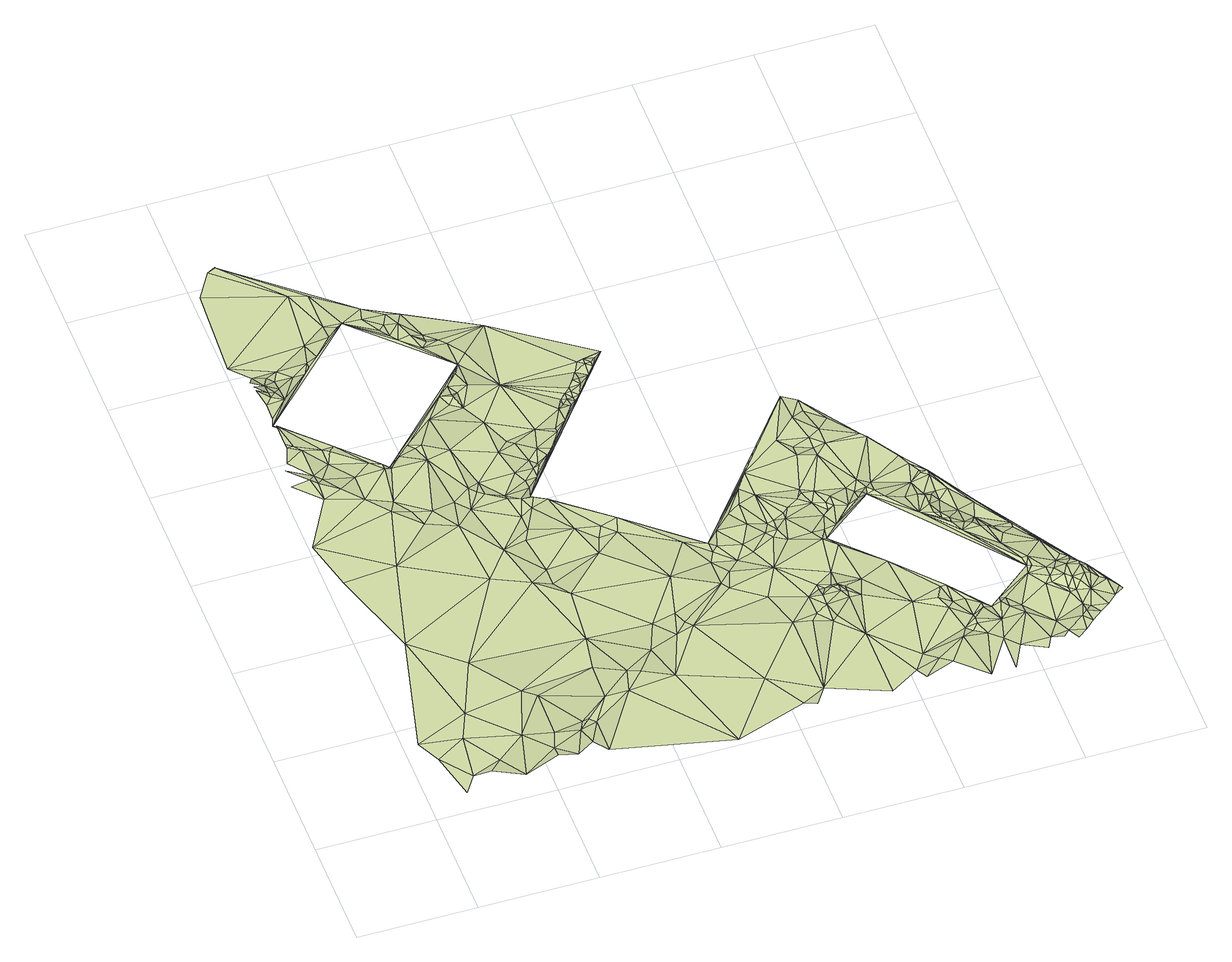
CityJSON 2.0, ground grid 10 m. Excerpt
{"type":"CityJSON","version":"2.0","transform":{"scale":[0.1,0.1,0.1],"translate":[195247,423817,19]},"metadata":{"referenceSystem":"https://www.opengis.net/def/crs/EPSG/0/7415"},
"CityObjects":{
"landuse1":{"type":"LandUse","attributes":{"3df_class":"Terrain","bgt_fysiekvoorkomen":"erf","bgt_status":"bestaand","identificatienamespace":"NL.IMGeo","onbegroeidterreindeeloptalud":"false","relatievehoogteligging":0,"aantal_punten":0},"geometry":[{"type":"MultiSurface","lod":"1","boundaries":[[[0,1,2]],[[3,2,4]],[[4,2,1]],[[5,3,4]],[[6,1,7]],[[6,4,1]],[[3,5,8]],[[9,6,7]],[[10,4,6]],[[10,5,4]],[[10,6,9]],[[11,8,5]],[[8,12,13]],[[14,13,12]],[[10,9,15]],[[15,9,16]],[[17,5,10]],[[17,11,5]],[[10,15,18]],[[19,20,21]],[[15,16,22]],[[20,14,23]],[[18,24,10]],[[25,21,26]],[[12,27,14]],[[24,17,10]],[[21,20,28]],[[11,29,8]],[[21,28,26]],[[18,15,30]],[[15,22,30]],[[20,31,28]],[[32,33,26]],[[34,33,32]],[[35,26,28]],[[29,12,8]],[[23,14,27]],[[36,34,37]],[[28,31,35]],[[37,34,32]],[[36,37,38]],[[20,23,31]],[[35,39,26]],[[24,18,40]],[[41,30,22]],[[32,26,39]],[[18,30,40]],[[38,37,42]],[[37,32,42]],[[35,31,43]],[[38,44,45]],[[35,43,39]],[[45,46,47]],[[32,39,42]],[[48,49,50]],[[31,23,43]],[[47,46,48]],[[51,50,49]],[[30,41,52]],[[17,53,11]],[[40,30,54]],[[38,42,44]],[[55,51,56]],[[41,57,52]],[[42,39,58]],[[48,46,49]],[[12,59,27]],[[17,24,60]],[[56,61,62]],[[54,30,52]],[[51,49,63]],[[56,51,63]],[[49,46,63]],[[42,58,44]],[[64,24,40]],[[27,65,23]],[[66,61,56]],[[67,61,68]],[[58,39,69]],[[70,56,63]],[[43,69,39]],[[63,46,70]],[[44,71,45]],[[23,72,43]],[[56,73,66]],[[56,70,73]],[[46,45,74]],[[40,54,64]],[[69,44,58]],[[12,75,59]],[[68,61,66]],[[76,65,27]],[[23,65,72]],[[54,52,64]],[[77,29,11]],[[29,75,12]],[[59,76,27]],[[66,73,68]],[[70,46,78]],[[64,60,24]],[[72,69,43]],[[52,57,79]],[[70,78,73]],[[80,44,69]],[[81,65,76]],[[77,11,53]],[[68,73,78]],[[17,60,53]],[[82,74,45]],[[59,81,76]],[[67,68,83]],[[80,71,44]],[[65,84,72]],[[46,74,78]],[[72,80,69]],[[52,79,64]],[[59,75,81]],[[67,85,86]],[[72,71,80]],[[84,71,72]],[[87,68,78]],[[65,81,88]],[[88,84,65]],[[71,84,89]],[[87,78,74]],[[75,29,90]],[[75,91,81]],[[45,92,82]],[[83,68,87]],[[64,93,60]],[[67,83,85]],[[87,74,82]],[[77,90,29]],[[93,64,79]],[[79,57,94]],[[71,89,95]],[[96,97,98]],[[86,85,97]],[[88,89,84]],[[81,91,88]],[[93,53,60]],[[87,82,99]],[[100,91,75]],[[100,75,90]],[[83,87,99]],[[89,101,95]],[[98,97,85]],[[89,88,101]],[[102,77,53]],[[93,79,103]],[[104,90,77]],[[100,105,91]],[[105,88,91]],[[95,101,106]],[[107,104,77]],[[102,107,77]],[[106,101,88]],[[83,99,108]],[[99,82,92]],[[93,109,53]],[[90,104,110]],[[100,90,111]],[[71,95,112]],[[105,100,113]],[[79,114,103]],[[115,113,100]],[[106,88,116]],[[117,90,110]],[[95,106,118]],[[103,109,93]],[[116,88,105]],[[83,108,119]],[[119,85,83]],[[98,85,120]],[[113,121,105]],[[122,115,100]],[[111,90,117]],[[123,102,53]],[[79,94,114]],[[99,92,108]],[[115,121,113]],[[121,116,105]],[[100,111,122]],[[118,106,116]],[[123,53,109]],[[109,103,114]],[[119,108,124]],[[121,115,125]],[[107,126,104]],[[85,119,120]],[[107,102,126]],[[115,122,125]],[[95,118,112]],[[98,120,127]],[[104,128,110]],[[124,108,92]],[[119,124,92]],[[119,92,120]],[[129,111,117]],[[122,111,130]],[[110,128,117]],[[125,122,130]],[[116,121,131]],[[132,121,125]],[[129,130,111]],[[71,112,133]],[[109,114,134]],[[118,116,135]],[[136,125,130]],[[128,129,117]],[[126,128,104]],[[120,92,127]],[[137,130,129]],[[131,121,132]],[[138,112,118]],[[123,109,134]],[[130,137,139]],[[136,140,125]],[[125,140,132]],[[139,136,130]],[[92,141,142]],[[143,138,118]],[[142,127,92]],[[135,116,131]],[[137,129,144]],[[123,145,102]],[[94,146,114]],[[147,141,92]],[[128,144,129]],[[137,144,139]],[[92,148,147]],[[135,143,118]],[[126,102,145]],[[134,114,149]],[[112,138,150]],[[139,151,136]],[[141,152,142]],[[136,151,140]],[[153,112,150]],[[134,154,123]],[[143,150,138]],[[132,140,155]],[[156,112,153]],[[147,152,141]],[[131,132,157]],[[142,158,127]],[[126,159,128]],[[152,158,142]],[[133,148,92]],[[160,153,150]],[[140,151,155]],[[150,143,160]],[[135,131,161]],[[128,162,144]],[[132,155,157]],[[153,160,156]],[[147,148,163]],[[114,146,149]],[[152,147,163]],[[161,131,164]],[[134,165,154]],[[157,164,131]],[[144,166,139]],[[159,162,128]],[[133,112,156]],[[134,149,165]],[[167,155,151]],[[160,143,168]],[[169,151,139]],[[152,163,158]],[[148,170,163]],[[154,145,123]],[[170,148,171]],[[159,126,172]],[[168,156,160]],[[158,173,127]],[[155,174,157]],[[155,167,174]],[[146,94,175]],[[168,176,156]],[[133,171,148]],[[158,163,173]],[[167,151,177]],[[171,178,170]],[[166,144,162]],[[172,162,159]],[[170,179,163]],[[157,180,164]],[[133,156,176]],[[161,181,135]],[[182,143,135]],[[157,174,180]],[[126,145,172]],[[178,183,170]],[[167,177,174]],[[163,179,173]],[[161,164,181]],[[170,183,179]],[[168,143,182]],[[171,184,178]],[[176,168,133]],[[169,177,151]],[[174,177,180]],[[183,178,184]],[[162,172,166]],[[181,164,180]],[[183,184,179]],[[133,185,171]],[[185,184,171]],[[154,165,186]],[[187,169,139]],[[181,182,135]],[[177,169,180]],[[165,149,186]],[[168,182,133]],[[173,188,127]],[[166,189,139]],[[133,190,185]],[[145,154,186]],[[180,169,191]],[[181,180,191]],[[190,133,182]],[[173,179,188]],[[192,172,145]],[[172,192,166]],[[184,188,179]],[[146,193,149]],[[146,175,194]],[[191,195,181]],[[188,184,185]],[[187,139,196]],[[186,149,197]],[[191,169,187]],[[182,181,198]],[[188,185,190]],[[194,175,199]],[[195,198,181]],[[188,190,182]],[[191,187,195]],[[200,192,145]],[[145,186,200]],[[197,149,201]],[[166,192,189]],[[194,193,146]],[[195,187,198]],[[202,182,198]],[[149,193,201]],[[203,182,202]],[[186,197,204]],[[187,205,198]],[[186,204,200]],[[192,200,206]],[[207,182,203]],[[139,208,196]],[[209,202,198]],[[205,209,198]],[[192,206,189]],[[210,205,187]],[[188,182,211]],[[212,202,209]],[[205,212,209]],[[200,204,213]],[[182,207,214]],[[210,187,196]],[[206,200,213]],[[203,202,212]],[[210,212,205]],[[206,215,189]],[[216,203,212]],[[216,212,210]],[[194,217,193]],[[197,218,204]],[[206,213,215]],[[219,203,216]],[[207,203,219]],[[211,182,214]],[[189,215,220]],[[216,210,196]],[[201,218,197]],[[196,219,216]],[[207,219,221]],[[204,218,213]],[[219,196,221]],[[215,213,222]],[[217,194,223]],[[224,207,221]],[[215,222,220]],[[193,225,201]],[[214,207,224]],[[217,226,193]],[[227,224,221]],[[213,228,222]],[[227,214,224]],[[229,230,194]],[[221,196,231]],[[213,218,228]],[[194,230,223]],[[193,226,225]],[[218,201,225]],[[227,221,231]],[[214,227,231]],[[220,222,232]],[[211,208,188]],[[223,226,217]],[[231,196,233]],[[189,220,234]],[[220,232,235]],[[211,214,236]],[[231,236,214]],[[222,228,237]],[[226,238,225]],[[238,226,223]],[[236,239,211]],[[196,208,233]],[[220,235,240]],[[228,218,241]],[[231,233,236]],[[225,242,218]],[[222,237,232]],[[243,239,236]],[[238,244,225]],[[245,238,223]],[[236,233,243]],[[244,246,225]],[[247,235,232]],[[237,228,241]],[[239,208,211]],[[245,223,230]],[[243,248,239]],[[246,242,225]],[[243,233,248]],[[230,229,249]],[[244,250,246]],[[240,235,247]],[[241,218,251]],[[238,252,244]],[[248,208,239]],[[233,208,248]],[[232,237,253]],[[254,238,245]],[[232,253,247]],[[242,255,218]],[[250,242,246]],[[220,240,234]],[[256,250,244]],[[230,254,245]],[[237,241,257]],[[250,258,242]],[[256,244,252]],[[253,237,257]],[[254,252,238]],[[256,258,250]],[[247,253,259]],[[241,251,257]],[[240,247,259]],[[258,255,242]],[[256,260,258]],[[218,261,251]],[[262,253,257]],[[252,260,256]],[[258,260,263]],[[218,255,261]],[[259,253,262]],[[264,260,252]],[[258,263,255]],[[254,264,252]],[[265,254,230]],[[266,230,249]],[[263,260,267]],[[257,251,268]],[[262,257,268]],[[264,267,260]],[[234,240,259]],[[269,259,262]],[[254,265,264]],[[265,267,264]],[[269,262,268]],[[270,271,249]],[[272,263,267]],[[255,263,272]],[[268,251,273]],[[269,274,259]],[[266,249,271]],[[272,267,265]],[[273,251,261]],[[269,268,274]],[[189,234,275]],[[265,230,276]],[[276,230,266]],[[274,277,259]],[[271,270,278]],[[234,259,279]],[[255,280,261]],[[255,272,280]],[[268,281,274]],[[268,273,282]],[[273,261,283]],[[279,259,277]],[[276,272,265]],[[261,280,284]],[[283,261,284]],[[281,277,274]],[[285,266,271]],[[268,282,281]],[[273,283,282]],[[283,284,286]],[[287,280,272]],[[271,278,285]],[[280,287,284]],[[277,288,279]],[[277,281,288]],[[283,286,282]],[[234,279,289]],[[272,276,287]],[[276,266,290]],[[279,288,291]],[[288,281,291]],[[281,282,292]],[[266,285,293]],[[234,289,294]],[[286,295,282]],[[278,296,285]],[[292,297,281]],[[281,297,291]],[[293,290,266]],[[282,295,292]],[[292,295,297]],[[297,298,291]],[[284,299,286]],[[295,286,300]],[[295,298,297]],[[234,294,275]],[[279,291,301]],[[287,276,302]],[[303,276,290]],[[300,298,295]],[[287,304,284]],[[276,303,302]],[[289,279,301]],[[286,305,300]],[[291,298,306]],[[307,285,296]],[[285,308,293]],[[294,289,309]],[[306,298,300]],[[308,285,307]],[[301,291,306]],[[303,290,310]],[[302,311,287]],[[312,293,308]],[[286,299,305]],[[290,293,313]],[[294,309,314]],[[303,310,302]],[[309,289,315]],[[307,296,316]],[[312,317,293]],[[290,313,310]],[[293,317,313]],[[312,308,307]],[[306,300,318]],[[318,300,305]],[[289,301,315]],[[302,310,311]],[[311,304,287]],[[319,294,314]],[[309,315,314]],[[310,313,320]],[[310,320,311]],[[321,318,305]],[[275,294,319]],[[322,301,306]],[[322,306,318]],[[313,317,323]],[[324,317,312]],[[324,312,307]],[[305,299,321]],[[325,316,326]],[[327,315,301]],[[328,318,321]],[[320,313,329]],[[320,329,311]],[[324,307,316]],[[315,327,314]],[[322,318,328]],[[322,327,301]],[[313,323,329]],[[328,321,299]],[[317,324,323]],[[311,329,304]],[[319,314,330]],[[331,328,299]],[[314,327,330]],[[332,322,328]],[[333,331,299]],[[329,323,304]],[[331,332,328]],[[319,330,334]],[[319,335,275]],[[304,323,324]],[[319,334,335]],[[336,316,325]],[[337,333,299]],[[336,324,316]],[[304,324,338]],[[339,327,322]],[[330,340,334]],[[339,322,332]],[[304,338,341]],[[342,338,324]],[[343,330,327]],[[340,335,334]],[[333,344,331]],[[337,345,333]],[[332,331,344]],[[346,347,325]],[[336,342,324]],[[341,338,348]],[[347,336,325]],[[348,338,342]],[[330,343,340]],[[344,333,345]],[[343,335,340]],[[337,349,345]],[[343,327,339]],[[350,348,342]],[[350,342,336]],[[337,351,352]],[[353,337,299]],[[337,354,351]],[[337,355,349]],[[337,352,355]],[[337,356,354]],[[349,344,345]],[[304,341,353]],[[339,332,357]],[[337,358,356]],[[332,344,359]],[[352,351,360]],[[351,354,360]],[[341,348,361]],[[362,336,347]],[[357,332,359]],[[360,354,363]],[[362,350,336]],[[349,355,364]],[[356,363,354]],[[364,344,349]],[[365,355,352]],[[352,360,366]],[[350,361,348]],[[367,347,368]],[[364,355,365]],[[363,356,369]],[[365,352,366]],[[356,358,369]],[[362,347,367]],[[353,358,337]],[[370,360,363]],[[371,364,365]],[[344,364,372]],[[370,366,360]],[[369,358,373]],[[369,370,363]],[[371,365,366]],[[359,344,374]],[[374,344,375]],[[372,364,371]],[[353,341,361]],[[375,344,372]],[[350,362,376]],[[373,358,377]],[[377,358,378]],[[357,359,379]],[[380,371,366]],[[376,361,350]],[[359,374,379]],[[369,373,381]],[[374,375,379]],[[380,366,370]],[[370,369,381]],[[362,367,382]],[[367,383,384]],[[379,375,372]],[[358,385,378]],[[372,371,380]],[[373,377,381]],[[385,358,353]],[[339,357,386]],[[372,380,379]],[[387,377,378]],[[381,377,387]],[[367,384,382]],[[370,381,388]],[[388,380,370]],[[357,379,386]],[[381,387,389]],[[379,380,388]],[[376,362,390]],[[387,378,391]],[[361,392,353]],[[393,362,382]],[[385,394,378]],[[389,387,391]],[[376,395,361]],[[353,394,385]],[[390,362,393]],[[353,392,394]],[[396,392,361]],[[384,397,382]],[[396,361,395]],[[395,376,398]],[[381,389,386]],[[386,379,388]],[[396,394,392]],[[398,376,390]],[[386,388,381]],[[399,382,397]],[[389,391,400]],[[393,382,399]],[[391,378,401]],[[401,378,394]],[[339,386,402]],[[403,395,398]],[[398,390,404]],[[405,396,395]],[[389,400,386]],[[398,404,403]],[[406,393,399]],[[399,397,407]],[[408,394,396]],[[405,395,403]],[[409,390,393]],[[409,404,390]],[[406,399,407]],[[400,391,401]],[[408,396,405]],[[403,404,410]],[[410,404,409]],[[394,408,401]],[[393,406,411]],[[409,393,411]],[[412,405,403]],[[386,400,401]],[[413,410,409]],[[412,403,410]],[[408,405,412]],[[339,402,414]],[[415,406,407]],[[411,413,409]],[[415,411,406]],[[416,410,413]],[[401,408,417]],[[412,410,418]],[[408,412,419]],[[402,386,401]],[[416,413,411]],[[418,410,416]],[[417,408,420]],[[408,419,420]],[[420,401,417]],[[419,412,421]],[[416,411,422]],[[421,412,418]],[[401,420,402]],[[411,415,423]],[[418,416,422]],[[422,411,424]],[[420,419,402]],[[419,421,402]],[[421,418,425]],[[418,422,425]],[[424,411,426]],[[411,423,426]],[[402,421,425]],[[422,424,425]],[[424,426,425]],[[402,425,414]],[[426,414,425]],[[423,414,426]],[[427,414,423]]]}]}
},
"vertices":[
[30,14,16],[40,29,16],[20,54,17],[10,74,17],[45,69,17],[55,94,17],[65,39,16],[55,29,17],[35,179,18],[80,19,14],[90,59,16],[75,144,18],[55,259,20],[10,254,21],[0,299,20],[110,39,14],[110,29,16],[105,104,16],[115,54,15],[5,364,22],[25,344,21],[20,364,25],[125,24,17],[55,334,21],[115,94,17],[5,379,25],[25,369,23],[70,314,22],[25,359,24],[120,224,18],[135,49,16],[40,349,23],[25,399,22],[10,389,22],[15,404,23],[30,364,22],[15,409,22],[20,404,23],[15,429,23],[40,379,21],[140,59,14],[140,34,16],[40,394,22],[55,359,21],[50,394,23],[13,433,19],[30,454,23],[15,439,21],[15,454,22],[20,459,24],[10,464,30],[20,464,24],[150,54,15],[170,139,18],[145,59,15],[10,469,29],[20,474,22],[150,24,14],[45,389,24],[90,294,21],[165,109,17],[15,489,17],[10,479,24],[25,464,23],[165,79,14],[75,324,21],[25,484,19],[0,504,18],[35,489,18],[70,369,22],[30,469,20],[85,362,19],[80,359,22],[30,479,18],[55,479,18],[115,284,20],[85,309,21],[150,209,19],[45,479,18],[185,79,14],[80,364,22],[100,304,22],[60,484,19],[65,509,17],[85,359,21],[70,564,17],[5,584,17],[60,489,19],[115,359,20],[95,369,21],[140,249,19],[120,309,20],[100,521,19],[190,99,15],[250,4,11],[105,379,20],[26,611,18],[19,607,18],[26,610,18],[70,494,18],[130,299,19],[110,374,20],[175,189,18],[200,94,16],[165,219,18],[135,319,21],[115,374,22],[165,204,17],[85,509,20],[215,114,15],[160,254,18],[165,279,18],[145,419,22],[140,314,20],[225,84,13],[145,309,21],[135,364,20],[165,264,19],[130,399,21],[85,524,17],[85,559,17],[145,324,19],[160,299,21],[225,139,16],[95,519,18],[160,304,19],[210,224,17],[118,530,20],[200,254,18],[175,284,20],[170,294,22],[170,349,20],[175,324,20],[171,450,19],[240,124,14],[170,384,19],[180,304,21],[180,294,21],[150,409,21],[179,299,16],[180,314,19],[125,504,19],[115,519,20],[160,404,19],[190,289,20],[255,184,15],[290,59,12],[130,494,21],[135,489,20],[255,129,14],[155,414,24],[190,314,20],[130,509,19],[155,419,21],[245,144,16],[190,324,20],[155,429,20],[190,334,19],[135,519,19],[215,239,17],[160,419,21],[180,359,19],[220,249,19],[140,504,22],[185,354,20],[250,134,15],[235,254,19],[195,324,22],[170,424,22],[210,339,21],[145,489,22],[150,474,21],[230,239,19],[145,514,21],[195,329,19],[310,24,12],[165,439,21],[205,334,20],[155,479,21],[155,489,19],[200,344,19],[205,364,19],[195,419,18],[155,484,19],[165,479,20],[170,474,19],[290,164,15],[230,364,21],[204,484,18],[294,207,16],[180,459,20],[220,354,21],[275,214,17],[330,109,12],[330,34,12],[220,359,20],[250,389,18],[295,159,13],[230,379,19],[320,19,13],[290,189,14],[320,139,14],[235,389,18],[240,394,18],[300,174,15],[240,379,20],[295,199,14],[245,399,18],[281,428,18],[235,384,17],[245,384,18],[260,424,17],[240,389,17],[310,184,14],[255,414,17],[300,204,14],[245,389,17],[345,104,14],[335,169,13],[245,394,19],[305,219,15],[255,399,19],[320,199,14],[360,99,13],[250,404,20],[350,129,14],[350,109,15],[255,404,20],[325,189,14],[380,14,12],[380,79,12],[265,409,16],[330,219,14],[270,414,19],[345,269,17],[320,234,14],[265,419,19],[340,204,15],[360,114,17],[265,424,19],[335,254,17],[345,199,14],[360,139,14],[270,419,19],[360,124,18],[365,104,13],[360,134,14],[330,239,16],[275,424,17],[405,29,12],[365,134,14],[355,194,13],[375,124,18],[345,214,14],[380,119,14],[375,149,14],[370,129,19],[350,204,16],[370,134,16],[345,244,17],[375,129,19],[380,184,15],[350,214,16],[375,134,16],[380,124,16],[390,119,13],[415,44,12],[380,129,16],[360,214,15],[360,219,16],[410,19,13],[425,34,14],[395,134,14],[375,194,14],[365,224,16],[398,338,17],[425,99,13],[375,229,17],[435,29,12],[380,239,16],[390,174,15],[385,224,14],[390,209,13],[385,194,14],[384,185,13],[450,49,15],[395,194,16],[420,144,16],[380,234,17],[390,274,17],[450,84,13],[390,234,16],[395,214,13],[455,59,13],[380,294,17],[400,214,16],[460,9,9],[395,219,16],[400,224,17],[429,220,13],[410,209,18],[405,269,17],[450,104,17],[445,94,16],[482,74,13],[420,214,18],[415,229,16],[470,49,12],[460,54,13],[390,284,16],[455,89,13],[455,104,17],[465,59,15],[465,69,14],[405,289,17],[405,279,15],[480,39,13],[465,64,16],[420,224,15],[400,314,16],[465,89,13],[425,219,18],[425,234,17],[475,74,15],[485,59,13],[490,29,12],[480,9,10],[415,279,17],[430,224,17],[475,79,15],[415,294,18],[435,219,17],[435,229,15],[440,209,18],[410,319,15],[410,331,16],[505,59,14],[460,184,18],[490,74,16],[448,276,16],[425,304,17],[490,79,15],[495,69,14],[444,281,16],[465,219,15],[455,204,17],[510,19,12],[515,29,12],[495,79,14],[465,204,17],[505,69,12],[470,179,19],[470,189,19],[522,107,13],[475,174,17],[470,199,19],[480,164,20],[465,249,16],[485,154,19],[470,239,15],[475,179,18],[520,99,13],[525,44,12],[480,169,20],[470,204,16],[475,199,18],[480,194,15],[530,29,15],[525,24,15],[490,164,17],[490,179,15],[480,204,15],[480,219,19],[495,159,20],[475,229,16],[475,224,18],[530,84,13],[500,154,19],[510,134,16],[480,224,19],[490,204,15],[500,169,14],[545,39,16],[536,21,13],[544,27,13],[520,114,16],[525,154,14],[505,154,18],[505,184,14],[510,154,15],[545,69,13],[515,144,16],[525,104,15],[550,54,13],[525,114,16],[535,89,15],[535,99,15],[552,34,14],[535,84,13],[550,44,16],[525,149,14],[540,129,14],[560,99,15],[545,84,19],[545,74,13],[540,94,17],[555,49,14],[561,41,14],[545,104,14],[550,69,14],[550,79,19],[560,64,17],[550,94,19],[555,74,18],[583,63,14],[569,47,14],[560,79,20],[550,109,15],[560,89,20],[555,99,18],[555,104,16],[560,94,19],[565,79,19],[577,54,14],[570,74,17],[565,89,18],[575,69,18],[585,60,13]
]}
